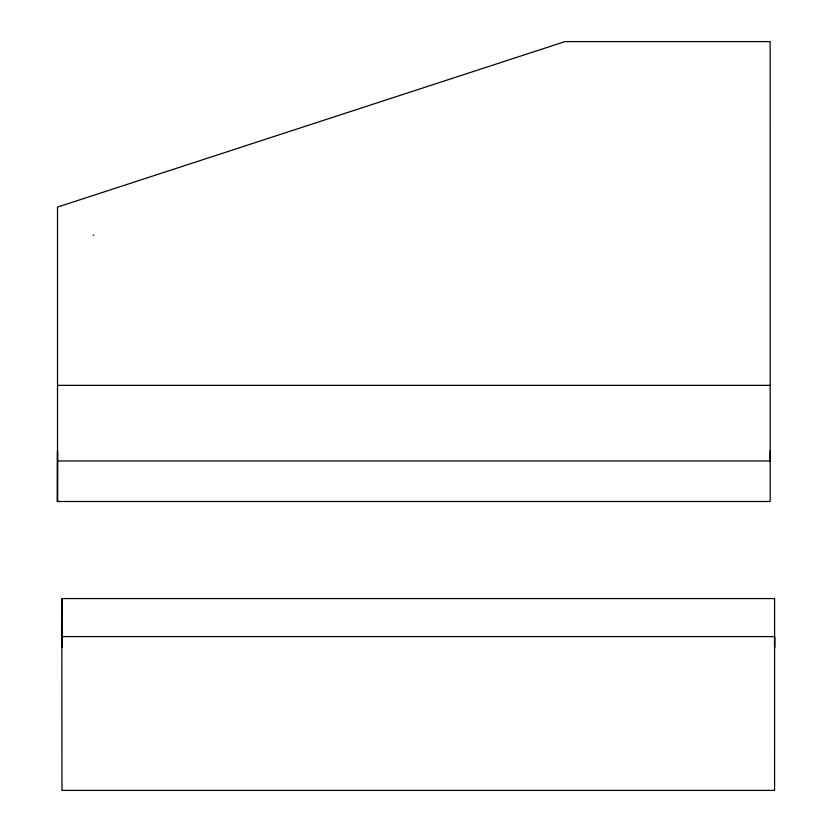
<?xml version="1.0" encoding="UTF-8"?>
<svg xmlns="http://www.w3.org/2000/svg" width="832" height="832" viewBox="0 0 832 832"><rect width="100%" height="100%" fill="white"/><g stroke="black" fill="none" stroke-linecap="round" stroke-linejoin="round"><path stroke-width="1.25" d="M774.582 636.532L774.582 647.598L774.592 636.594L61.828 636.594L61.942 598.572L774.602 598.572L774.582 790.4L61.942 790.4L61.828 598.572M57.512 501.498L57.512 450.788L57.398 501.498L770.172 501.498L770.151 41.6L565.022 41.6L57.512 207.095L57.512 501.498L57.512 500.656M93.09 235.342L93.818 235.102M57.512 385.351L770.151 385.351M57.398 460.97L770.172 460.97L770.151 450.788M61.88 636.594L61.942 647.598L61.922 636.532"/></g></svg>
